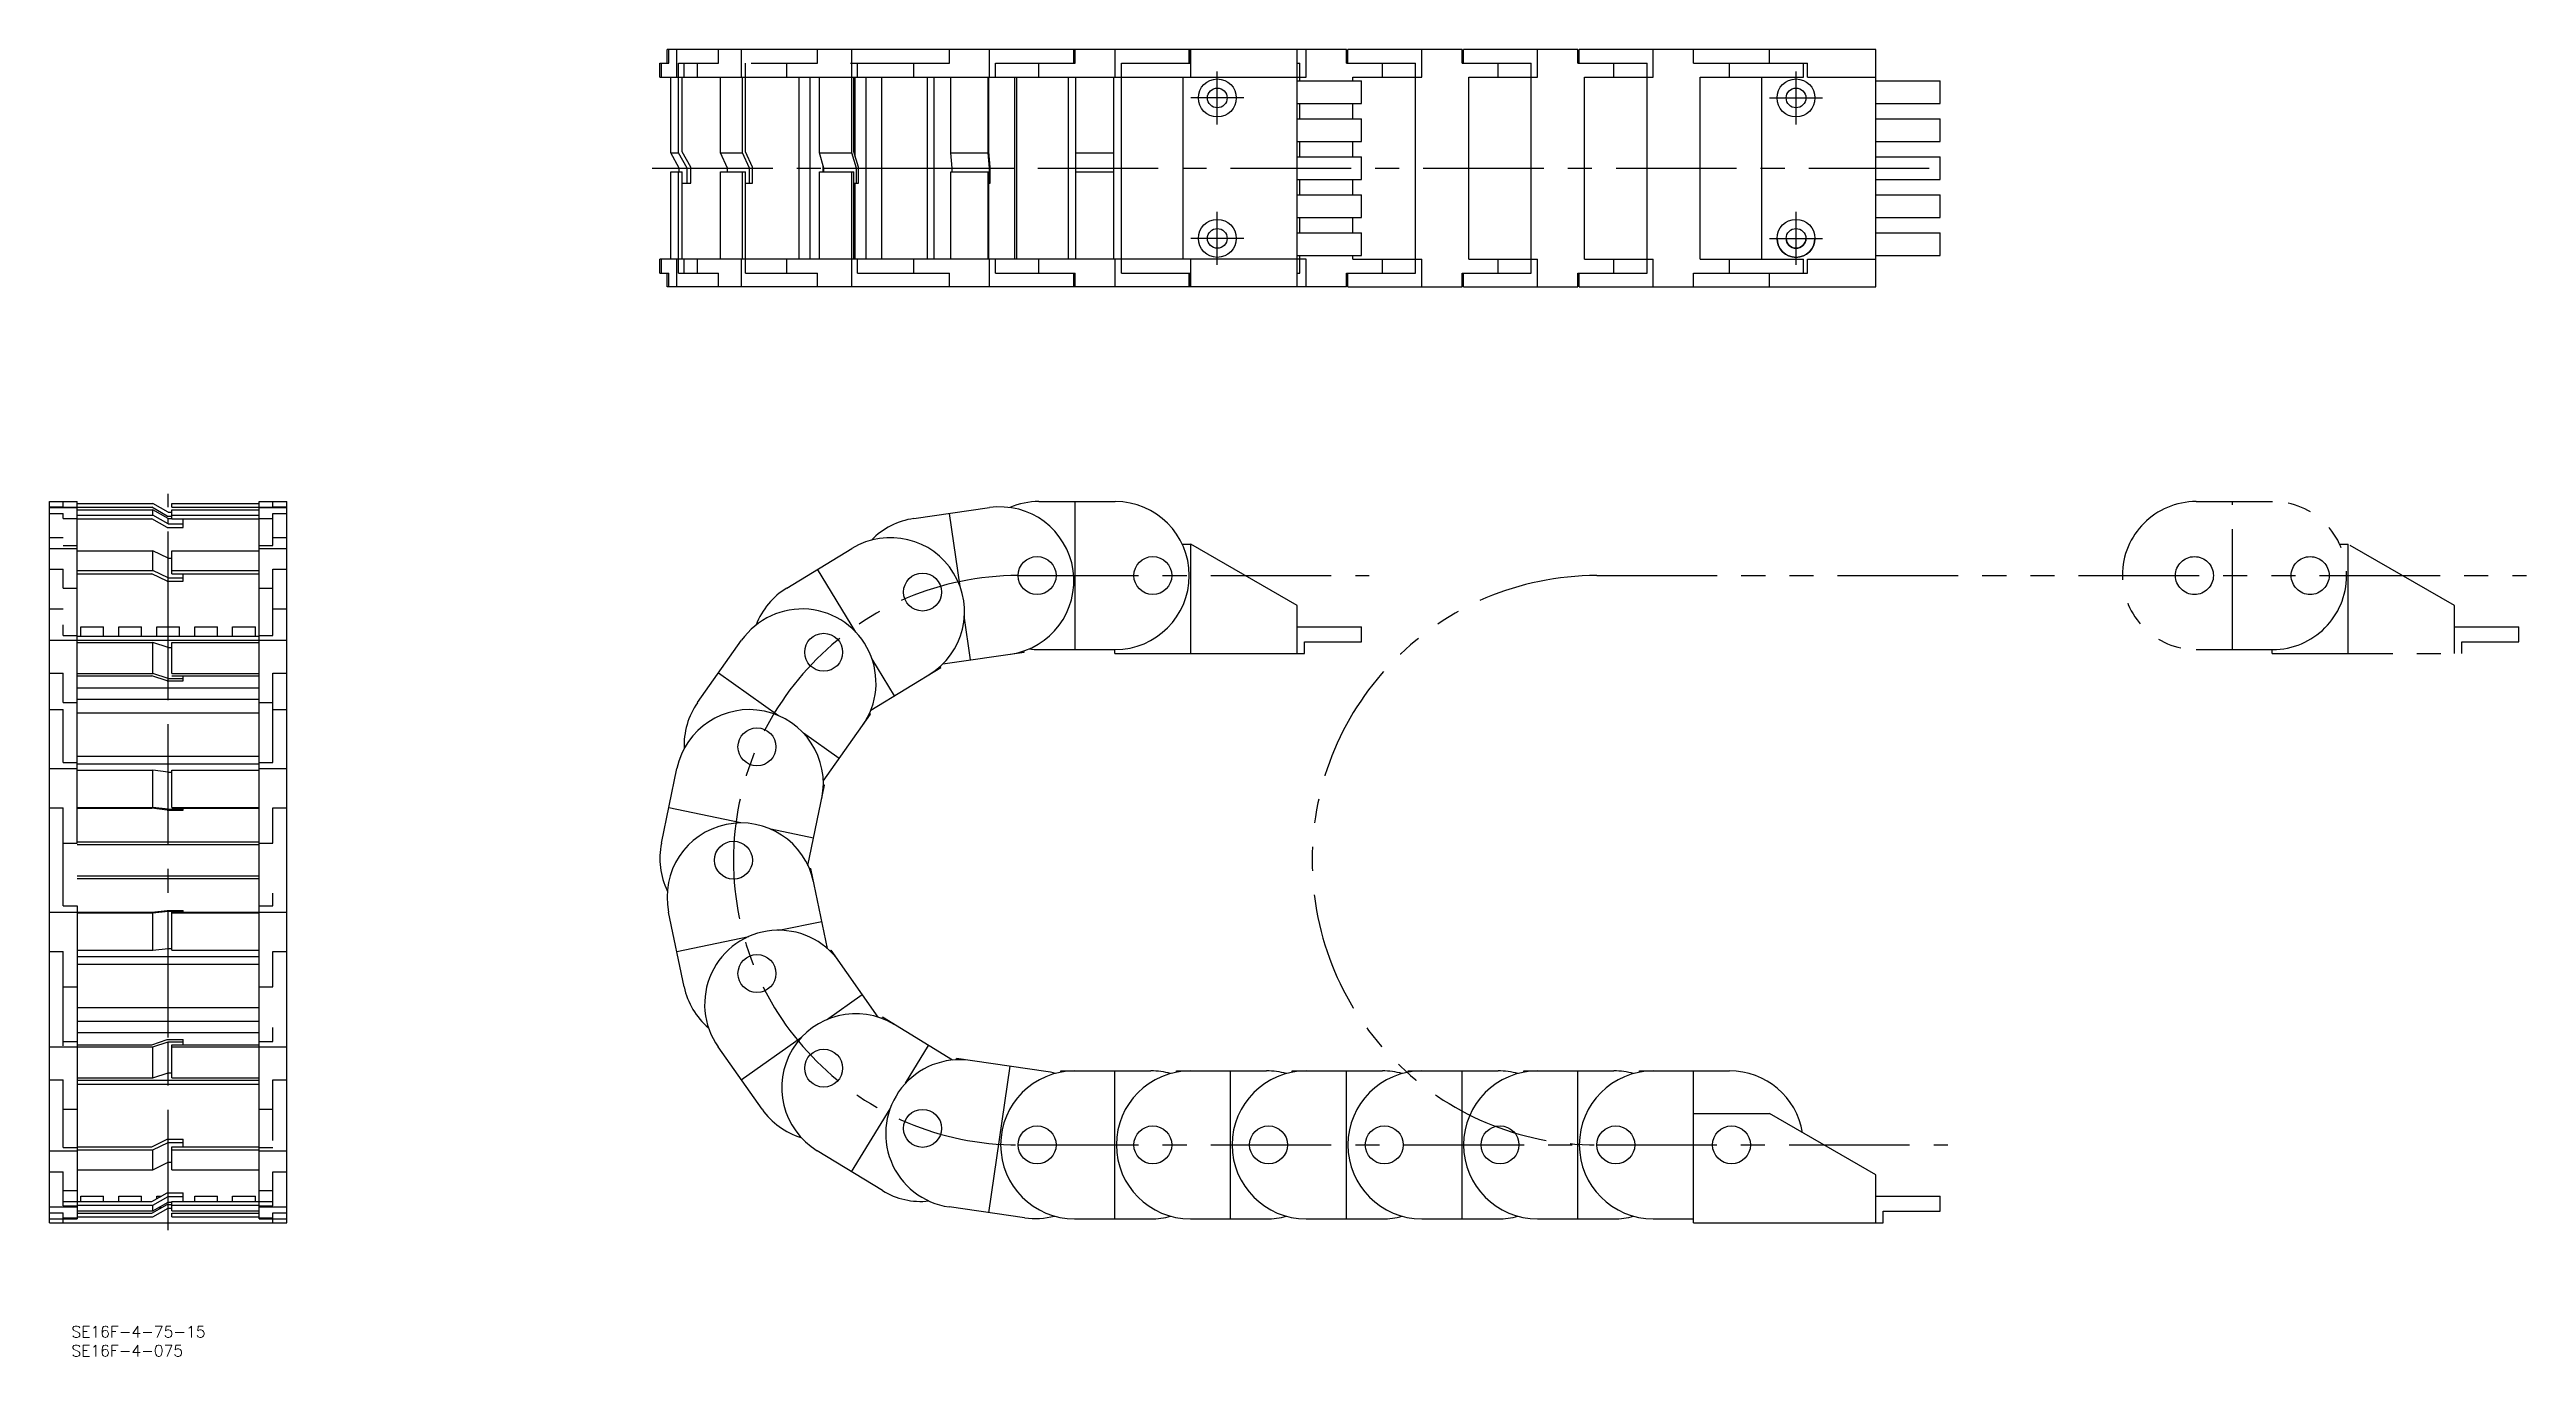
# Model space of a CAD drawing. Extents: x -31 to 621, y -35 to 309.
import ezdxf

# ---------------------------------------------------------------- set-up
doc = ezdxf.new("R2010")
doc.units = 0
doc.linetypes.add('CENTER', pattern=[50.8, 31.75, -6.35, 6.35, -6.35])
doc.linetypes.add('PHANTOM', pattern=[63.5, 31.75, -6.35, 6.35, -6.35, 6.35, -6.35])
doc.layers.get('0').update_dxf_attribs({"linetype": 'CONTINUOUS'})
doc.layers.add('CENTER', color=1, linetype='CENTER')
doc.styles.get("Standard").update_dxf_attribs({"font": 'txt.shx', "height": 3, "bigfont": 'bigfont.shx'})

msp = doc.modelspace()

# ---------------------------------------------------------------- linework, layer by layer
at = {"color": 7, "linetype": 'CONTINUOUS'}
for p, q in [((131.49, 305.46), (131.49, 309.09)), ((310.5, 309.09), (131.49, 309.09)), ((131.92, 305.46), (131.92, 309.09)), ((134.08, 301.84), (134.08, 309.09)), ((145.01, 305.46), (145.01, 309.09)), ((151.12, 301.84), (151.12, 309.09)), ((171.16, 305.46), (171.16, 309.09)), ((180.21, 301.84), (180.21, 309.09)), ((205.93, 305.46), (205.93, 309.09)), ((216.42, 301.84), (216.42, 309.09)), ((238.7, 305.46), (238.7, 309.09)), ((238.9, 305.46), (238.9, 309.09)), ((239, 305.46), (239, 309.09)), ((249.6, 301.84), (249.6, 309.09)), ((269.1, 305.46), (269.1, 309.09)), ((269.4, 305.46), (269.4, 309.09)), ((269.5, 301.84), (269.5, 309.09)), ((297.5, 246.59), (297.5, 309.09)), ((299.9, 301.84), (299.9, 309.09)), ((310.5, 305.46), (310.5, 309.09)), ((310.9, 305.46), (310.9, 309.09)), ((341, 309.09), (310.9, 309.09)), ((330.4, 301.84), (330.4, 309.09)), ((341, 305.46), (341, 309.09)), ((341.4, 305.46), (341.4, 309.09)), ((371.5, 309.09), (341.4, 309.09)), ((360.9, 301.84), (360.9, 309.09)), ((371.5, 305.46), (371.5, 309.09)), ((371.9, 305.46), (371.9, 309.09)), ((450, 309.09), (371.9, 309.09)), ((391.4, 301.84), (391.4, 309.09)), ((402, 305.46), (402, 309.09)), ((422, 305.46), (422, 309.09)), ((450, 246.59), (450, 309.09)), ((129.58, 301.84), (129.58, 305.46)), ((129.58, 305.46), (131.92, 305.46)), ((129.58, 301.84), (299.9, 301.84)), ((129.99, 301.84), (129.99, 305.46)), ((132.46, 281.84), (132.46, 301.84)), ((134.48, 301.84), (134.48, 305.46)), ((134.48, 305.46), (145.01, 305.46)), ((134.5, 281.84), (134.5, 301.84)), ((135.47, 282.11), (135.47, 301.84)), ((135.97, 301.84), (135.97, 305.46)), ((139.54, 301.84), (139.54, 305.46)), ((145.56, 281.84), (145.56, 301.84)), ((151.33, 281.84), (151.33, 301.84)), ((152.13, 301.84), (152.13, 305.46)), ((152.14, 282.11), (152.14, 301.84)), ((153.69, 305.46), (171.16, 305.46)), ((163.05, 301.84), (163.05, 305.46)), ((166.32, 253.84), (166.32, 301.84)), ((169.17, 253.84), (169.17, 301.84)), ((171.63, 281.84), (171.63, 301.84)), ((179.81, 305.46), (205.93, 305.46)), ((180.17, 281.84), (180.17, 301.84)), ((180.7, 282.11), (180.7, 301.84)), ((181.08, 280.82), (181.08, 301.84)), ((181.66, 301.84), (181.66, 305.46)), ((183.94, 253.84), (183.94, 301.84)), ((188.13, 253.84), (188.13, 301.84)), ((196.53, 301.84), (196.53, 305.46)), ((200.09, 253.84), (200.09, 301.84)), ((201.91, 253.84), (201.91, 301.84)), ((206.25, 281.84), (206.25, 301.84)), ((216.15, 281.84), (216.15, 301.84)), ((216.29, 282.11), (216.29, 301.84)), ((218.06, 301.84), (218.06, 305.46)), ((218.06, 305.46), (239, 305.46)), ((223.12, 253.84), (223.12, 301.84)), ((223.62, 253.84), (223.62, 301.84)), ((229.5, 301.84), (229.5, 305.46)), ((237.25, 253.84), (237.25, 301.84)), ((239.25, 281.84), (239.25, 301.84)), ((249.25, 281.84), (249.25, 301.84)), ((249.5, 301.84), (269.5, 301.84)), ((251.25, 301.84), (251.25, 305.46)), ((251.25, 305.46), (269.5, 305.46)), ((251.25, 253.84), (251.25, 301.84)), ((267.5, 253.84), (267.5, 301.84)), ((297.5, 305.46), (298.25, 305.46)), ((297.5, 300.84), (297.5, 301.84)), ((297.5, 294.84), (297.5, 300.84)), ((297.5, 300.84), (314.5, 300.84)), ((298.25, 300.84), (298.25, 305.46)), ((310.5, 305.46), (328.75, 305.46)), ((312.25, 300.84), (312.25, 301.84)), ((312.25, 301.84), (330.4, 301.84)), ((314.5, 294.84), (314.5, 300.84)), ((320, 301.84), (320, 305.46)), ((328.75, 250.21), (328.75, 305.46)), ((341, 305.46), (359.25, 305.46)), ((342.75, 253.84), (342.75, 301.84)), ((342.75, 301.84), (360.9, 301.84)), ((350.5, 301.84), (350.5, 305.46)), ((359.25, 250.21), (359.25, 305.46)), ((371.5, 305.46), (389.75, 305.46)), ((373.25, 253.84), (373.25, 301.84)), ((373.25, 301.84), (391.4, 301.84)), ((381, 301.84), (381, 305.46)), ((389.75, 250.21), (389.75, 305.46)), ((402, 305.46), (432, 305.46)), ((403.75, 253.84), (403.75, 301.84)), ((403.75, 301.84), (431, 301.84)), ((411.5, 301.84), (411.5, 305.46)), ((420, 253.84), (420, 301.84)), ((431, 301.84), (431, 305.46)), ((432, 301.84), (432, 305.46)), ((432, 301.84), (450, 301.84)), ((450, 300.84), (467, 300.84)), ((467, 294.84), (467, 300.84)), ((297.5, 290.84), (297.5, 294.84)), ((297.5, 294.84), (314.5, 294.84)), ((298.25, 290.84), (298.25, 294.84)), ((312.25, 290.84), (312.25, 294.84)), ((450, 294.84), (467, 294.84)), ((297.5, 284.84), (297.5, 290.84)), ((297.5, 290.84), (314.5, 290.84)), ((314.5, 284.84), (314.5, 290.84)), ((450, 290.84), (467, 290.84)), ((467, 284.84), (467, 290.84)), ((132.46, 281.84), (134.5, 281.84)), ((134.72, 277.84), (132.46, 281.84)), ((136.76, 277.84), (134.5, 281.84)), ((137.74, 278.11), (135.47, 282.11)), ((145.56, 281.84), (151.33, 281.84)), ((147.45, 277.84), (145.56, 281.84)), ((153.21, 277.84), (151.33, 281.84)), ((154.03, 278.11), (152.14, 282.11)), ((171.63, 281.84), (180.17, 281.84)), ((172.84, 277.84), (171.63, 281.84)), ((181.38, 277.84), (180.17, 281.84)), ((181.9, 278.11), (180.7, 282.11)), ((206.25, 281.84), (216.15, 281.84)), ((206.25, 281.84), (216.15, 281.84)), ((206.58, 277.84), (206.25, 281.84)), ((216.47, 277.84), (216.15, 281.84)), ((216.62, 278.11), (216.29, 282.11)), ((239.25, 277.84), (239.25, 281.84)), ((239.25, 281.84), (249.25, 281.84)), ((249.25, 277.84), (249.25, 281.84)), ((297.5, 284.84), (314.5, 284.84)), ((297.5, 280.84), (314.5, 280.84)), ((298.25, 280.84), (298.25, 284.84)), ((312.25, 280.84), (312.25, 284.84)), ((314.5, 274.84), (314.5, 280.84)), ((450, 284.84), (467, 284.84)), ((450, 280.84), (467, 280.84)), ((467, 274.84), (467, 280.84)), ((132.46, 253.84), (132.46, 276.84)), ((132.46, 276.84), (135.47, 276.84)), ((134.5, 253.84), (134.5, 276.84)), ((134.72, 276.84), (134.72, 277.84)), ((134.72, 277.84), (136.76, 277.84)), ((134.72, 277.84), (136.76, 277.84)), ((135.47, 253.84), (135.47, 276.84)), ((136.76, 273.84), (136.76, 277.84)), ((137.74, 273.84), (137.74, 278.11)), ((145.56, 253.84), (145.56, 276.84)), ((145.56, 276.84), (152.14, 276.84)), ((147.45, 276.84), (147.45, 277.84)), ((147.45, 277.84), (153.21, 277.84)), ((147.45, 277.84), (153.21, 277.84)), ((151.33, 253.84), (151.33, 276.84)), ((152.14, 253.84), (152.14, 276.84)), ((153.21, 273.84), (153.21, 277.84)), ((154.03, 273.84), (154.03, 278.11)), ((171.63, 253.84), (171.63, 276.84)), ((171.63, 276.84), (180.17, 276.84)), ((172.6, 276.84), (172.6, 278.63)), ((172.84, 277.84), (172.6, 278.63)), ((172.84, 276.84), (172.84, 277.84)), ((172.84, 277.84), (181.38, 277.84)), ((172.84, 277.84), (181.38, 277.84)), ((180.17, 253.84), (180.17, 276.84)), ((180.17, 253.84), (180.17, 276.84)), ((180.17, 276.84), (180.7, 276.84)), ((180.17, 276.84), (180.7, 276.84)), ((180.7, 253.84), (180.7, 276.84)), ((180.7, 253.84), (180.7, 276.84)), ((181.38, 273.84), (181.38, 277.84)), ((181.38, 273.84), (181.38, 277.84)), ((181.9, 273.84), (181.9, 278.11)), ((181.9, 273.84), (181.9, 278.11)), ((206.25, 253.84), (206.25, 276.84)), ((206.25, 276.84), (216.15, 276.84)), ((206.58, 276.84), (206.58, 277.84)), ((206.58, 277.84), (216.47, 277.84)), ((206.58, 277.84), (216.47, 277.84)), ((216.15, 253.84), (216.15, 276.84)), ((216.15, 276.84), (216.29, 276.84)), ((216.15, 276.84), (216.29, 276.84)), ((216.29, 253.84), (216.29, 276.84)), ((216.47, 273.84), (216.47, 277.84)), ((216.62, 273.84), (216.62, 278.11)), ((239.25, 273.84), (239.25, 277.84)), ((239.25, 277.84), (249.25, 277.84)), ((239.25, 253.84), (239.25, 276.84)), ((239.25, 276.84), (249.25, 276.84)), ((249.25, 276.84), (249.25, 277.84)), ((249.25, 253.84), (249.25, 276.84)), ((297.5, 274.84), (314.5, 274.84)), ((298.25, 270.84), (298.25, 274.84)), ((312.25, 270.84), (312.25, 274.84)), ((450, 274.84), (467, 274.84)), ((135.47, 273.84), (137.74, 273.84)), ((152.14, 273.84), (154.03, 273.84)), ((180.7, 273.84), (181.38, 273.84)), ((180.7, 273.84), (181.38, 273.84)), ((181.08, 253.84), (181.08, 273.84)), ((181.08, 253.84), (181.08, 273.84)), ((181.38, 273.84), (181.9, 273.84)), ((181.38, 273.84), (181.9, 273.84)), ((216.29, 273.84), (216.62, 273.84)), ((297.5, 270.84), (314.5, 270.84)), ((314.5, 264.84), (314.5, 270.84)), ((450, 270.84), (467, 270.84)), ((467, 264.84), (467, 270.84)), ((297.5, 264.84), (314.5, 264.84)), ((298.25, 260.84), (298.25, 264.84)), ((312.25, 260.84), (312.25, 264.84)), ((450, 264.84), (467, 264.84)), ((297.5, 260.84), (314.5, 260.84)), ((297.5, 254.84), (314.5, 254.84)), ((298.25, 250.21), (298.25, 254.84)), ((312.25, 253.84), (312.25, 254.84)), ((314.5, 254.84), (314.5, 260.84)), ((450, 260.84), (467, 260.84)), ((450, 254.84), (467, 254.84)), ((467, 254.84), (467, 260.84)), ((129.58, 250.21), (129.58, 253.84)), ((299.9, 253.84), (129.58, 253.84)), ((129.58, 250.21), (131.92, 250.21)), ((129.99, 250.21), (129.99, 253.84)), ((131.49, 246.59), (131.49, 250.21)), ((131.92, 246.59), (131.92, 250.21)), ((134.08, 246.59), (134.08, 253.84)), ((134.48, 250.21), (134.48, 253.84)), ((134.48, 250.21), (145.01, 250.21)), ((135.97, 250.21), (135.97, 253.84)), ((139.54, 250.21), (139.54, 253.84)), ((145.01, 246.59), (145.01, 250.21)), ((151.12, 246.59), (151.12, 253.84)), ((152.13, 250.21), (152.13, 253.84)), ((152.13, 250.21), (171.16, 250.21)), ((163.05, 250.21), (163.05, 253.84)), ((171.16, 246.59), (171.16, 250.21)), ((180.21, 246.59), (180.21, 253.84)), ((181.66, 250.21), (181.66, 253.84)), ((181.66, 250.21), (205.93, 250.21)), ((196.53, 250.21), (196.53, 253.84)), ((205.93, 246.59), (205.93, 250.21)), ((216.42, 246.59), (216.42, 253.84)), ((218.06, 250.21), (218.06, 253.84)), ((218.06, 250.21), (239, 250.21)), ((229.5, 250.21), (229.5, 253.84)), ((238.7, 246.59), (238.7, 250.21)), ((238.9, 246.59), (238.9, 250.21)), ((239, 246.59), (239, 250.21)), ((249.6, 246.59), (249.6, 253.84)), ((251.25, 250.21), (251.25, 253.84)), ((251.25, 250.21), (269.5, 250.21)), ((269.1, 246.59), (269.1, 250.21)), ((269.4, 246.59), (269.4, 250.21)), ((269.5, 246.59), (269.5, 253.84)), ((297.5, 250.21), (298.25, 250.21)), ((299.9, 246.59), (299.9, 253.84)), ((310.5, 246.59), (310.5, 250.21)), ((310.5, 250.21), (328.75, 250.21)), ((310.9, 246.59), (310.9, 250.21)), ((312.25, 253.84), (330.4, 253.84)), ((320, 250.21), (320, 253.84)), ((330.4, 246.59), (330.4, 253.84)), ((341, 246.59), (341, 250.21)), ((341, 250.21), (359.25, 250.21)), ((341.4, 246.59), (341.4, 250.21)), ((342.75, 253.84), (360.9, 253.84)), ((350.5, 250.21), (350.5, 253.84)), ((360.9, 246.59), (360.9, 253.84)), ((371.5, 246.59), (371.5, 250.21)), ((371.5, 250.21), (389.75, 250.21)), ((371.9, 246.59), (371.9, 250.21)), ((373.25, 253.84), (391.4, 253.84)), ((381, 250.21), (381, 253.84)), ((391.4, 246.59), (391.4, 253.84)), ((402, 246.59), (402, 250.21)), ((402, 250.21), (432, 250.21)), ((403.75, 253.84), (431, 253.84)), ((411.5, 250.21), (411.5, 253.84)), ((422, 246.59), (422, 250.21)), ((431, 250.21), (431, 253.84)), ((432, 250.21), (432, 253.84)), ((432, 253.84), (450, 253.84)), ((310.5, 246.59), (131.49, 246.59)), ((310.9, 246.59), (341, 246.59)), ((341.4, 246.59), (371.5, 246.59)), ((371.9, 246.59), (450, 246.59)), ((-31.25, 190), (-24, 190)), ((-31.25, 0), (-31.25, 190)), ((-27.62, 188.56), (-27.62, 190)), ((-24, 99.95), (-24, 190)), ((-24, 189.5), (-4, 189.5)), ((0, 187.19), (-4, 189.5)), ((1, 188.5), (1, 189.5)), ((1, 189.5), (24, 189.5)), ((24, 190), (31.25, 190)), ((24, 1), (24, 190)), ((27.62, 188.56), (27.62, 190)), ((31.25, 0), (31.25, 190)), ((229.5, 190), (249.6, 190)), ((239, 151), (239, 190)), ((-31.25, 188.59), (-27.62, 188.59)), ((-31.25, 188.39), (-24, 188.39)), ((-31.25, 186.88), (-27.62, 186.88)), ((-27.62, 188.56), (-24, 188.56)), ((-27.62, 185.52), (-27.62, 186.88)), ((-27.62, 185.52), (-24, 185.52)), ((-24, 188.5), (-4.27, 188.5)), ((-24, 187.84), (-4, 187.84)), ((-24, 186.42), (-4, 186.42)), ((-24, 185.43), (-4.27, 185.43)), ((-0.27, 186.19), (-4.27, 188.5)), ((-0.27, 183.14), (-4.27, 185.43)), ((-4, 186.42), (-4, 187.84)), ((0, 185.56), (-4, 187.84)), ((0, 184.13), (-4, 186.42)), ((-0.27, 186.19), (1, 186.19)), ((-0.27, 183.14), (4, 183.14)), ((0, 187.19), (1, 187.19)), ((0, 184.13), (0, 185.56)), ((0, 185.56), (1, 185.56)), ((0, 184.13), (4, 184.13)), ((1, 188.5), (24, 188.5)), ((1, 185.43), (1, 187.84)), ((1, 187.84), (24, 187.84)), ((1, 186.42), (24, 186.42)), ((1, 185.43), (24, 185.43)), ((4, 183.14), (4, 185.43)), ((24, 188.56), (27.62, 188.56)), ((24, 188.39), (31.25, 188.39)), ((24, 185.52), (27.62, 185.52)), ((27.62, 188.59), (31.25, 188.59)), ((27.62, 178.45), (27.62, 186.88)), ((27.62, 186.88), (31.25, 186.88)), ((196.53, 185.52), (216.42, 188.39)), ((208.71, 167.6), (205.93, 186.88)), ((-31.25, 180.5), (-27.62, 180.5)), ((-31.25, 177.66), (-24, 177.66)), ((-27.62, 178.45), (-24, 178.45)), ((-24, 177.05), (-4, 177.05)), ((-4, 171.85), (-4, 177.05)), ((0, 175.07), (-4, 177.05)), ((1, 170.99), (1, 177.05)), ((1, 177.05), (24, 177.05)), ((24, 178.45), (27.62, 178.45)), ((24, 177.66), (31.25, 177.66)), ((27.62, 180.5), (31.25, 180.5)), ((163.05, 167.2), (180.21, 177.66)), ((267.27, 178.75), (269.5, 178.75)), ((269.5, 150), (269.5, 178.75)), ((297.5, 162.58), (269.5, 178.75)), ((-31.25, 172.14), (-27.62, 172.14)), ((-27.62, 167.2), (-27.62, 172.14)), ((-24, 171.85), (-4, 171.85)), ((-24, 170.99), (-4.27, 170.99)), ((-0.27, 169.02), (-4.27, 170.99)), ((0, 169.87), (-4, 171.85)), ((0, 169.87), (0, 175.07)), ((0, 175.07), (1, 175.07)), ((0, 169.87), (4, 169.87)), ((1, 171.85), (24, 171.85)), ((1, 170.99), (24, 170.99)), ((4, 169.02), (4, 170.99)), ((24, 152.86), (24, 170.99)), ((24, 152.86), (24, 170.99)), ((27.62, 154.74), (27.62, 172.14)), ((27.62, 172.14), (31.25, 172.14)), ((181.26, 155.55), (171.16, 172.14)), ((-27.62, 167.2), (-24, 167.2)), ((-0.27, 169.02), (4, 169.02)), ((24, 152.86), (24, 167.2)), ((24, 152.86), (24, 167.2)), ((24, 167.2), (27.62, 167.2)), ((-31.25, 161.7), (-27.62, 161.7)), ((-27.62, 154.74), (-27.62, 157.56)), ((-23, 154.5), (-23, 157)), ((-23, 157), (-17, 157)), ((-17, 154.5), (-17, 157)), ((-13, 154.5), (-13, 157)), ((-13, 157), (-7, 157)), ((-7, 154.5), (-7, 157)), ((-3, 154.5), (-3, 157)), ((-3, 157), (3, 157)), ((3, 154.5), (3, 157)), ((7, 154.5), (7, 157)), ((7, 157), (13, 157)), ((13, 154.5), (13, 157)), ((17, 154.5), (17, 157)), ((17, 157), (23, 157)), ((23, 154.5), (23, 157)), ((27.62, 161.7), (31.25, 161.7)), ((211.49, 148.28), (209.82, 159.85)), ((297.5, 150), (297.5, 162.58)), ((297.5, 157), (314.5, 157)), ((314.5, 153), (314.5, 157)), ((-31.25, 153.44), (-24, 153.44)), ((-27.62, 154.74), (-24, 154.74)), ((-24, 154.5), (24, 154.5)), ((-24, 153.49), (24, 153.49)), ((-24, 152.86), (-4, 152.86)), ((-4, 144.69), (-4, 152.86)), ((0, 151.53), (-4, 152.86)), ((0, 143.36), (0, 151.53)), ((0, 151.53), (1, 151.53)), ((1, 144.69), (1, 152.86)), ((1, 152.86), (24, 152.86)), ((24, 154.74), (27.62, 154.74)), ((24, 153.44), (31.25, 153.44)), ((27.62, 155.29), (27.62, 155.29)), ((27.62, 155.29), (27.62, 155.29)), ((139.54, 137.01), (151.12, 153.44)), ((204.15, 147.22), (225.59, 150.31)), ((225.59, 150.31), (225.55, 150.65)), ((229.5, 151), (249.6, 151)), ((249.5, 150), (249.5, 151)), ((299.5, 150), (299.5, 153)), ((299.5, 153), (314.5, 153)), ((-31.25, 144.77), (-27.62, 144.77)), ((-27.62, 137.01), (-27.62, 144.77)), ((-24, 144.69), (-4, 144.69)), ((-24, 144.11), (-4.27, 144.11)), ((-0.27, 142.78), (-4.27, 144.11)), ((0, 143.36), (-4, 144.69)), ((1, 144.69), (24, 144.69)), ((1, 144.11), (24, 144.11)), ((4, 142.78), (4, 144.11)), ((27.62, 121.24), (27.62, 144.77)), ((27.62, 144.77), (31.25, 144.77)), ((160.88, 133.58), (145.01, 144.77)), ((185.19, 135.02), (203.62, 146.25)), ((191.45, 138.83), (185.44, 148.69)), ((203.62, 146.25), (203.44, 146.54)), ((249.5, 150), (299.5, 150)), ((-24, 140.91), (24, 140.91)), ((-24, 137.92), (24, 137.92)), ((-0.27, 142.78), (4, 142.78)), ((0, 143.36), (4, 143.36)), ((-31.25, 135.17), (-27.62, 135.17)), ((-27.62, 137.01), (-24, 137.01)), ((-27.62, 121.24), (-27.62, 135.17)), ((-24, 134.32), (24, 134.32)), ((24, 137.01), (27.62, 137.01)), ((27.62, 135.17), (31.25, 135.17)), ((172.66, 116.31), (185.09, 133.94)), ((185.09, 133.94), (184.81, 134.14)), ((176.88, 122.3), (167.45, 128.95)), ((-31.25, 119.63), (-24, 119.63)), ((-27.62, 121.24), (-24, 121.24)), ((-24, 122.88), (24, 122.88)), ((-24, 120.87), (24, 120.87)), ((-24, 119.19), (-4, 119.19)), ((-4, 109.4), (-4, 119.19)), ((0, 118.72), (-4, 119.19)), ((0, 108.93), (0, 118.72)), ((0, 118.72), (1, 118.72)), ((1, 109.4), (1, 119.19)), ((1, 119.19), (24, 119.19)), ((24, 121.24), (27.62, 121.24)), ((24, 119.63), (31.25, 119.63)), ((129.99, 99.95), (134.08, 119.63)), ((168.62, 94.15), (173, 115.28)), ((173, 115.28), (172.67, 115.35)), ((-31.25, 109.26), (-27.62, 109.26)), ((-27.62, 83.47), (-27.62, 109.26)), ((-27.62, 106.27), (-27.62, 106.27)), ((-27.62, 106.27), (-27.62, 106.27)), ((-24, 109.4), (-4, 109.4)), ((-24, 109.2), (-4.27, 109.2)), ((-0.27, 108.73), (-4.27, 109.2)), ((0, 108.93), (-4, 109.4)), ((-0.27, 108.73), (4, 108.73)), ((0, 108.93), (4, 108.93)), ((1, 109.4), (24, 109.4)), ((1, 109.2), (24, 109.2)), ((4, 108.73), (4, 109.2)), ((27.62, 99.95), (27.62, 109.26)), ((27.62, 109.26), (31.25, 109.26)), ((150.94, 105.31), (131.92, 109.26)), ((-27.62, 99.95), (-24, 99.95)), ((-24, 100.32), (24, 100.32)), ((-24, 99.61), (24, 99.61)), ((24, 99.95), (27.62, 99.95)), ((170.11, 101.33), (158.81, 103.67)), ((-24, 91.39), (24, 91.39)), ((169.01, 93.28), (169.34, 93.35)), ((173.73, 72.22), (169.34, 93.35)), ((-27.62, 91.37), (-27.62, 91.37)), ((-27.62, 91.37), (-27.62, 91.37)), ((-24, 90.68), (24, 90.68)), ((27.62, 83.47), (27.62, 86.83)), ((-31.25, 81.84), (-24, 81.84)), ((-27.62, 83.47), (-24, 83.47)), ((-24, 83.47), (-24, 1)), ((-24, 81.8), (-4.27, 81.8)), ((-24, 81.6), (-4, 81.6)), ((-4.27, 81.8), (-0.27, 82.27)), ((-4, 81.6), (0, 82.07)), ((-4, 71.81), (-4, 81.6)), ((-0.27, 82.27), (4, 82.27)), ((0, 72.28), (0, 82.07)), ((0, 82.07), (4, 82.07)), ((1, 71.81), (1, 81.8)), ((1, 81.8), (24, 81.8)), ((1, 81.6), (24, 81.6)), ((4, 81.8), (4, 82.27)), ((24, 83.47), (27.62, 83.47)), ((24, 81.84), (31.25, 81.84)), ((135.99, 62.16), (131.9, 81.84)), ((160.94, 77.05), (172.24, 79.39)), ((-24, 71.81), (-4, 71.81)), ((-4, 71.81), (0, 72.28)), ((0, 72.28), (1, 72.28)), ((1, 71.81), (24, 71.81)), ((134.06, 71.46), (153.07, 75.41)), ((-31.25, 71.46), (-27.62, 71.46)), ((-27.62, 46.63), (-27.62, 71.46)), ((-24, 70.13), (24, 70.13)), ((-24, 68.12), (24, 68.12)), ((27.62, 62.16), (27.62, 71.46)), ((27.62, 71.46), (31.25, 71.46)), ((174.44, 71.57), (174.72, 71.77)), ((187.16, 54.14), (174.72, 71.77)), ((-27.62, 62.16), (-24, 62.16)), ((24, 62.16), (27.62, 62.16)), ((173.5, 53.47), (182.93, 60.12)), ((-31.25, 18.91), (-31.25, 55.06)), ((-31.25, 18.91), (-31.25, 55.06)), ((-24, 56.68), (24, 56.68)), ((-24, 53.08), (24, 53.08)), ((188.06, 53.82), (188.24, 54.12)), ((206.75, 42.85), (188.24, 54.12)), ((-31.25, 46.31), (-24, 46.31)), ((-27.62, 47.7), (-24, 47.7)), ((-24, 50.09), (24, 50.09)), ((-24, 46.89), (-4.27, 46.89)), ((-24, 46.31), (-4, 46.31)), ((-4.27, 46.89), (-0.27, 48.22)), ((-4, 46.31), (0, 47.64)), ((-4, 38.14), (-4, 46.31)), ((-0.27, 48.22), (4, 48.22)), ((0, 39.47), (0, 47.64)), ((0, 47.64), (4, 47.64)), ((1, 46.31), (1, 46.89)), ((1, 46.31), (1, 46.89)), ((1, 46.89), (24, 46.89)), ((1, 38.14), (1, 46.31)), ((1, 46.31), (24, 46.31)), ((4, 46.89), (4, 48.22)), ((24, 47.7), (27.62, 47.7)), ((24, 46.31), (31.25, 46.31)), ((27.62, 47.7), (27.62, 51.4)), ((156.54, 29.88), (144.95, 46.31)), ((151.06, 37.65), (166.94, 48.84)), ((194.33, 36.72), (200.41, 46.71)), ((-4, 38.14), (0, 39.47)), ((0, 39.47), (1, 39.47)), ((207.73, 42.92), (207.78, 43.26)), ((231.29, 39.87), (207.78, 43.26)), ((216.32, 2.63), (221.88, 41.23)), ((235.25, 39.66), (235.25, 40)), ((235.25, 40), (259, 40)), ((249.5, 1), (249.5, 40)), ((265.75, 39.66), (265.75, 40)), ((265.75, 40), (289.5, 40)), ((280, 1), (280, 40)), ((296.25, 39.66), (296.25, 40)), ((296.25, 40), (320, 40)), ((310.5, 1), (310.5, 40)), ((326.75, 39.66), (326.75, 40)), ((326.75, 40), (350.5, 40)), ((341, 1), (341, 40)), ((357.25, 39.66), (357.25, 40)), ((357.25, 40), (381, 40)), ((371.5, 1), (371.5, 40)), ((387.75, 39.66), (387.75, 40)), ((387.75, 40), (411.5, 40)), ((402, 0), (402, 40)), ((-31.25, 37.65), (-27.62, 37.65)), ((-31.25, 4.14), (-31.25, 35.71)), ((-31.25, 4.14), (-31.25, 35.71)), ((-27.62, 19.83), (-27.62, 37.65)), ((-24, 38.14), (-4, 38.14)), ((-24, 37.51), (24, 37.51)), ((-24, 36.5), (24, 36.5)), ((1, 38.14), (24, 38.14)), ((27.62, 21.62), (27.62, 37.65)), ((27.62, 37.65), (31.25, 37.65)), ((-31.25, 19.85), (-31.25, 27.45)), ((-27.62, 29.88), (-24, 29.88)), ((24, 29.88), (27.62, 29.88)), ((180.13, 13.4), (190.26, 30.03)), ((402, 28.75), (422, 28.75)), ((450, 12.58), (422, 28.75)), ((-27.62, 19.83), (-24, 19.83)), ((-24, 20.01), (-4.27, 20.01)), ((-4.27, 20.01), (-0.27, 21.98)), ((-4, 19.15), (0, 21.13)), ((-0.27, 21.98), (4, 21.98)), ((0, 15.93), (0, 21.13)), ((0, 21.13), (4, 21.13)), ((1, 13.95), (1, 20.01)), ((1, 20.01), (24, 20.01)), ((4, 20.01), (4, 21.98)), ((24, 19.83), (27.62, 19.83)), ((-31.25, 13.4), (-31.25, 18.91)), ((-31.25, 13.4), (-31.25, 18.91)), ((-31.25, 18.91), (-24, 18.91)), ((-31.25, 1), (-31.25, 13.4)), ((-31.25, 13.4), (-27.62, 13.4)), ((-27.62, 4.44), (-27.62, 13.4)), ((-24, 19.15), (-4, 19.15)), ((-24, 13.95), (-4, 13.95)), ((-4, 13.95), (-4, 19.15)), ((-4, 13.95), (0, 15.93)), ((0, 15.93), (1, 15.93)), ((1, 19.15), (24, 19.15)), ((1, 13.95), (24, 13.95)), ((24, 18.91), (31.25, 18.91)), ((27.62, 4.44), (27.62, 13.4)), ((27.62, 13.4), (31.25, 13.4)), ((31.25, 4.14), (31.25, 13.4)), ((31.25, 4.14), (31.25, 13.4)), ((188.24, 8.45), (171.08, 18.91)), ((-27.62, 8.45), (-24, 8.45)), ((-23, 5.57), (-23, 7)), ((-23, 7), (-17, 7)), ((-17, 5.57), (-17, 7)), ((-13, 5.57), (-13, 7)), ((-13, 7), (-7, 7)), ((-7, 5.57), (-7, 7)), ((-4.27, 5.57), (-0.27, 7.86)), ((-4, 4.58), (0, 6.87)), ((-3, 6.3), (-3, 7)), ((-3, 7), (-1.77, 7)), ((-0.27, 7.86), (4, 7.86)), ((0, 5.44), (0, 6.87)), ((0, 5.44), (0, 6.87)), ((0, 6.87), (4, 6.87)), ((4, 5.57), (4, 7.86)), ((7, 5.57), (7, 7)), ((7, 7), (13, 7)), ((13, 5.57), (13, 7)), ((17, 5.57), (17, 7)), ((17, 7), (23, 7)), ((23, 5.57), (23, 7)), ((24, 8.45), (27.62, 8.45)), ((450, 0), (450, 12.58)), ((450, 7), (467, 7)), ((467, 3), (467, 7)), ((-31.25, 2.63), (-31.25, 4.14)), ((-31.25, 2.63), (-31.25, 4.14)), ((-31.25, 4.14), (-24, 4.14)), ((-31.25, 2.63), (-27.62, 2.63)), ((-31.25, 0), (-31.25, 1)), ((-31.25, 1), (-24, 1)), ((-31.25, 0), (31.25, 0)), ((-27.62, 5.61), (-24, 5.61)), ((-27.62, 4.44), (-24, 4.44)), ((-27.62, 1.07), (-27.62, 2.63)), ((-27.62, 1.27), (-24, 1.27)), ((-27.62, 1.07), (-24, 1.07)), ((-27.62, 1.07), (-24, 1.07)), ((-27.62, 0), (-27.62, 1)), ((-24, 5.57), (-4.27, 5.57)), ((-24, 4.58), (-4, 4.58)), ((-24, 3.16), (-4, 3.16)), ((-24, 2.5), (-4.27, 2.5)), ((-24, 1.5), (-4, 1.5)), ((-4.27, 2.5), (-0.27, 4.81)), ((-4, 3.16), (0, 5.44)), ((-4, 3.16), (-4, 4.58)), ((-4, 3.16), (-4, 4.58)), ((-4, 1.5), (0, 3.81)), ((-2.52, 4), (-1.67, 4)), ((-0.27, 4.81), (1, 4.81)), ((0, 5.44), (1, 5.44)), ((0, 3.81), (1, 3.81)), ((1, 3.16), (1, 5.57)), ((1, 5.57), (24, 5.57)), ((1, 4.58), (24, 4.58)), ((1, 3.16), (24, 3.16)), ((1, 1.5), (1, 2.5)), ((1, 2.5), (24, 2.5)), ((1, 1.5), (24, 1.5)), ((24, 5.61), (27.62, 5.61)), ((24, 4.44), (27.62, 4.44)), ((24, 4.14), (31.25, 4.14)), ((24, 1.27), (27.62, 1.27)), ((24, 1.07), (27.62, 1.07)), ((24, 1), (31.25, 1)), ((27.62, 1.07), (27.62, 2.63)), ((27.62, 2.63), (31.25, 2.63)), ((27.62, 0), (27.62, 1)), ((31.25, 2.63), (31.25, 4.14)), ((31.25, 2.63), (31.25, 4.14)), ((31.25, 1), (31.25, 2.63)), ((31.25, 0), (31.25, 1)), ((225.72, 1.27), (205.83, 4.14)), ((238.9, 1), (259, 1)), ((269.4, 1), (289.5, 1)), ((299.9, 1), (320, 1)), ((330.4, 1), (350.5, 1)), ((360.9, 1), (381, 1)), ((391.4, 1), (402, 1)), ((402, 0), (452, 0)), ((452, 0), (452, 3)), ((452, 3), (467, 3))]:
    msp.add_line(p, q, dxfattribs=at)
at = {"color": 3, "linetype": 'PHANTOM'}
for p, q in [((534.5, 190), (554.6, 190)), ((544, 151), (544, 190)), ((572.27, 178.75), (574.5, 178.75)), ((602.5, 162.58), (574.5, 178.75)), ((574.5, 150), (574.5, 178.75)), ((376.48, 170.5), (621.5, 170.5)), ((602.5, 150), (602.5, 162.58)), ((602.5, 157), (619.5, 157)), ((619.5, 153), (619.5, 157)), ((534.5, 151), (554.6, 151)), ((554.5, 150), (554.5, 151)), ((604.5, 153), (619.5, 153)), ((604.5, 150), (604.5, 153)), ((554.5, 150), (604.5, 150))]:
    msp.add_line(p, q, dxfattribs=at)
at = {"color": 7, "linetype": 'CONTINUOUS'}
for centre, radius in [((276.5, 296.34), 5), ((429, 296.34), 5), ((276.5, 296.34), 2.6), ((429, 296.34), 2.6), ((276.5, 259.34), 5), ((276.5, 259.34), 2.6), ((429, 259.34), 5), ((429, 259.34), 2.6), ((198.81, 166.15), 5), ((229, 170.5), 5), ((259.5, 170.5), 5), ((172.76, 150.29), 5), ((155.18, 125.36), 5), ((148.98, 95.5), 5), ((155.18, 65.64), 5), ((172.76, 40.71), 5), ((198.81, 24.85), 5), ((229, 20.5), 5), ((259.5, 20.5), 5), ((290, 20.5), 5), ((320.5, 20.5), 5), ((351, 20.5), 5), ((381.5, 20.5), 5), ((412, 20.5), 5)]:
    msp.add_circle(centre, radius, dxfattribs=at)
at = {"color": 3, "linetype": 'PHANTOM'}
for centre in [(534, 170.5), (564.5, 170.5)]:
    msp.add_circle(centre, 5, dxfattribs=at)
at = {"color": 7, "linetype": 'CONTINUOUS'}
for centre, radius, start, end in [((429, 259.34), 5, 180, 0), ((429, 259.34), 2.6, 180, 0), ((229.5, 170.5), 19.5, 90, 113.26397), ((249.6, 170.5), 19.5, 270.00002, 89.99998), ((199.31, 166.22), 19.5, 98.19836, 135.6611), ((219.2, 169.09), 19.5, 278.19841, 98.19838), ((190.36, 161), 19.5, 301.34026, 121.34025), ((173.19, 150.55), 19.5, 121.34024, 159.10898), ((167.06, 142.2), 19.5, 324.80415, 144.80417), ((229.5, 170.5), 19.5, 262.34677, 270), ((153.17, 115.67), 19.5, 348.26805, 168.26805), ((155.47, 125.77), 19.5, 144.80413, 182.57292), ((150.99, 85.81), 19.5, 11.73195, 191.73195), ((149.08, 95.99), 19.5, 168.26805, 206.03681), ((160.89, 57.55), 19.5, 35.19585, 215.19588), ((155.08, 66.13), 19.5, 191.73195, 229.50073), ((181.22, 35.56), 19.5, 58.65976, 238.65974), ((208.61, 23.44), 19.5, 81.8016, 261.80161), ((238.9, 20.5), 19.5, 90.00002, 269.99998), ((228.51, 20.57), 19.5, 74.14841, 81.80162), ((269.4, 20.5), 19.5, 90.00002, 269.99998), ((259, 20.5), 19.5, 74.534, 90), ((299.9, 20.5), 19.5, 90, 270), ((289.5, 20.5), 19.5, 74.534, 90), ((330.4, 20.5), 19.5, 90, 270), ((320, 20.5), 19.5, 74.534, 90), ((360.9, 20.5), 19.5, 90, 270), ((350.5, 20.5), 19.5, 74.534, 90), ((391.4, 20.5), 19.5, 90, 270), ((381, 20.5), 19.5, 74.534, 90), ((411.5, 20.5), 19.5, 9.46645, 90), ((172.47, 41.12), 19.5, 215.19585, 252.96466), ((198.38, 25.11), 19.5, 238.65978, 276.12249), ((228.51, 20.57), 19.5, 261.80163, 285.06563), ((259, 20.5), 19.5, 270, 285.46605), ((289.5, 20.5), 19.5, 270, 285.46602), ((320, 20.5), 19.5, 270, 285.46602), ((350.5, 20.5), 19.5, 270, 285.46602), ((381, 20.5), 19.5, 270, 285.46603)]:
    msp.add_arc(centre, radius, start, end, dxfattribs=at)
at = {"color": 3, "linetype": 'PHANTOM'}
for centre, radius, start, end in [((534.5, 170.5), 19.5, 90, 270), ((554.6, 170.5), 19.5, 270, 90), ((376.48, 95.5), 75, 90, 270)]:
    msp.add_arc(centre, radius, start, end, dxfattribs=at)
at = {"layer": 'CENTER', "color": 1, "linetype": 'CENTER'}
for p, q in [((276.5, 289.34), (276.5, 303.34)), ((429, 289.34), (429, 303.34)), ((283.5, 296.34), (269.5, 296.34)), ((422, 296.34), (436, 296.34)), ((127.58, 277.84), (469, 277.84)), ((276.5, 252.34), (276.5, 266.34)), ((429, 252.34), (429, 266.34)), ((283.5, 259.34), (269.5, 259.34)), ((422, 259.34), (436, 259.34)), ((0, -2), (0, 192)), ((223.98, 170.5), (316.5, 170.5)), ((223.98, 20.5), (469, 20.5))]:
    msp.add_line(p, q, dxfattribs=at)
msp.add_arc((223.98, 95.5), 75, 90, 270, dxfattribs=at)

# ---------------------------------------------------------------- texts
at = {"color": 7, "linetype": 'CONTINUOUS'}
for s, p in [('SE16F-4-75-15', (-25.49, -30.24)), ('SE16F-4-075', (-25.49, -35.24))]:
    msp.add_text(s, height=3, dxfattribs=at).set_placement(p)

doc.saveas('drawing.dxf')
